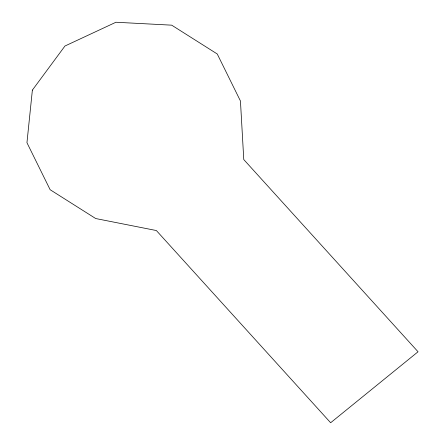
<?xml version="1.0" encoding="UTF-8"?>
<svg xmlns="http://www.w3.org/2000/svg" width="445" height="445" viewBox="0 0 445 445"><rect width="100%" height="100%" fill="white"/><g stroke="black" fill="none" stroke-linecap="round" stroke-linejoin="round"><path stroke-width="0.67" d="M32.374 90.112L26.95 142.706L50.135 189.715L95.708 218.54L156.367 230.538L330.641 422.75L418.05 351.767L243.771 159.56L240.445 100.998L217.26 53.99L171.687 25.165L115.934 22.25L64.942 46.024L32.374 90.112"/></g></svg>
